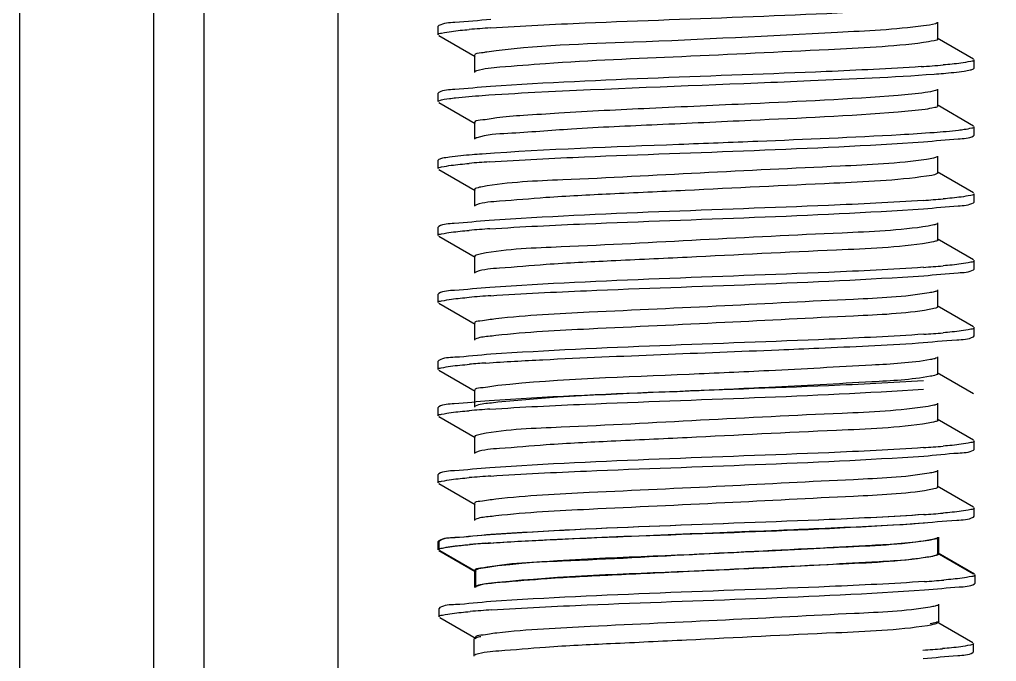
# Model space of a CAD drawing. Extents: x 27938 to 1507990, y 110129 to 923079.
# Drawn here: x 532387.5 to 532734.8, y 343869.9 to 344098.2 of the extents above; entities that cross this region are included whole.
import ezdxf

# ---------------------------------------------------------------- set-up
doc = ezdxf.new("R2010")
doc.units = 0
doc.header["$LTSCALE"] = 1000
doc.header["$MEASUREMENT"] = 0
doc.styles.get("Standard").update_dxf_attribs({"font": 'gbenor.shx', "bigfont": 'gbcbig.shx'})
doc.dimstyles.get("Standard").update_dxf_attribs({"dimtxt": 0.18, "dimasz": 0.18, "dimexe": 0.18, "dimexo": 0.0625, "dimgap": 0.09, "dimtad": 0, "dimtih": 1, "dimtoh": 1, "dimdec": 4, "dimzin": 0, "dimdsep": 46, "dimtxsty": 'Standard', "dimcen": 0.09, "dimadec": 0, "dimazin": 0, "dimtfac": 1, "dimtdec": 4, "dimtofl": 0, "dimtmove": 0, "dimatfit": 3, "dimfxl": 1, "dimtolj": 1, "dimtzin": 0, "dimarcsym": 0})

msp = doc.modelspace()

# ---------------------------------------------------------------- linework, layer by layer
at = {"linetype": 'Continuous'}
for p, q in [((532387.5, 346328.15), (532387.5, 341587.12)), ((532435.13, 346328.15), (532435.13, 341587.12)), ((532452.99, 346328.15), (532452.99, 341587.12)), ((532500.61, 346328.15), (532500.61, 341587.12)), ((532713.95, 344091.3), (532713.95, 344097.25)), ((532536.56, 344096.03), (532536.33, 344095.77)), ((532536.33, 344092.79), (532536.33, 344095.77)), ((532536.33, 344092.79), (532536.33, 344095.77)), ((532536.56, 344092.53), (532549.48, 344085.05)), ((532726.61, 344084.12), (532713.69, 344091.6)), ((532549.22, 344085.35), (532549.22, 344079.39)), ((532726.83, 344080.88), (532726.83, 344083.86)), ((532726.83, 344080.88), (532726.83, 344083.86)), ((532726.61, 344080.62), (532726.83, 344080.88)), ((532713.95, 344067.49), (532713.95, 344073.44)), ((532536.56, 344072.21), (532536.33, 344071.95)), ((532536.33, 344068.98), (532536.33, 344071.95)), ((532536.33, 344068.98), (532536.33, 344071.95)), ((532536.56, 344068.71), (532549.48, 344061.23)), ((532726.61, 344060.31), (532713.69, 344067.79)), ((532549.22, 344061.53), (532549.22, 344055.58)), ((532726.83, 344057.07), (532726.83, 344060.05)), ((532726.83, 344057.07), (532726.83, 344060.05)), ((532726.61, 344056.81), (532726.83, 344057.07)), ((532713.95, 344043.67), (532713.95, 344049.63)), ((532536.56, 344048.4), (532536.33, 344048.14)), ((532536.33, 344045.16), (532536.33, 344048.14)), ((532536.33, 344045.16), (532536.33, 344048.14)), ((532536.56, 344044.9), (532549.48, 344037.42)), ((532726.61, 344036.49), (532713.69, 344043.98)), ((532549.22, 344037.72), (532549.22, 344031.77)), ((532726.83, 344033.26), (532726.83, 344036.23)), ((532726.83, 344033.26), (532726.83, 344036.23)), ((532549.94, 344032.27), (532549.48, 344032.07)), ((532726.61, 344033), (532726.83, 344033.26)), ((532536.56, 344024.59), (532536.33, 344024.33)), ((532536.33, 344021.35), (532536.33, 344024.33)), ((532536.33, 344021.35), (532536.33, 344024.33)), ((532713.95, 344019.86), (532713.95, 344025.82)), ((532536.56, 344021.09), (532549.48, 344013.61)), ((532726.61, 344012.68), (532713.69, 344020.16)), ((532549.22, 344013.91), (532549.22, 344007.96)), ((532726.83, 344009.44), (532726.83, 344012.42)), ((532726.83, 344009.44), (532726.83, 344012.42)), ((532549.9, 344008.44), (532549.48, 344008.26)), ((532726.61, 344009.18), (532726.83, 344009.44)), ((532536.56, 344000.77), (532536.33, 344000.51)), ((532536.33, 343997.54), (532536.33, 344000.51)), ((532536.33, 343997.54), (532536.33, 344000.51)), ((532713.95, 343996.05), (532713.95, 344002)), ((532536.56, 343997.28), (532549.48, 343989.79)), ((532726.61, 343988.87), (532713.69, 343996.35)), ((532549.22, 343990.1), (532549.22, 343984.14)), ((532726.83, 343985.63), (532726.83, 343988.61)), ((532726.83, 343985.63), (532726.83, 343988.61)), ((532726.61, 343985.37), (532726.83, 343985.63)), ((532536.56, 343976.96), (532536.33, 343976.7)), ((532536.33, 343973.72), (532536.33, 343976.7)), ((532536.33, 343973.72), (532536.33, 343976.7)), ((532713.95, 343972.24), (532713.95, 343978.19)), ((532536.56, 343973.46), (532549.48, 343965.98)), ((532726.61, 343965.06), (532713.69, 343972.54)), ((532549.22, 343966.28), (532549.22, 343960.33)), ((532713.95, 343955.73), (532713.95, 343961.68)), ((532536.56, 343960.45), (532536.33, 343960.19)), ((532536.33, 343957.22), (532536.33, 343960.19)), ((532536.33, 343957.22), (532536.33, 343960.19)), ((532536.56, 343956.95), (532549.48, 343949.47)), ((532726.61, 343948.55), (532713.69, 343956.03)), ((532549.22, 343949.77), (532549.22, 343943.82)), ((532726.83, 343945.31), (532726.83, 343948.29)), ((532726.83, 343945.31), (532726.83, 343948.29)), ((532549.9, 343944.31), (532549.48, 343944.12)), ((532726.61, 343945.05), (532726.83, 343945.31)), ((532713.95, 343931.91), (532713.95, 343937.87)), ((532536.56, 343936.64), (532536.33, 343936.38)), ((532536.33, 343933.4), (532536.33, 343936.38)), ((532536.33, 343933.4), (532536.33, 343936.38)), ((532536.56, 343933.14), (532549.48, 343925.66)), ((532726.61, 343924.73), (532713.69, 343932.22)), ((532549.22, 343925.96), (532549.22, 343920.01)), ((532726.83, 343921.5), (532726.83, 343924.47)), ((532726.83, 343921.5), (532726.83, 343924.47)), ((532726.61, 343921.24), (532726.83, 343921.5)), ((532713.95, 343908.1), (532713.95, 343914.06)), ((532714.26, 343908.11), (532714.26, 343914.06)), ((532536.56, 343912.83), (532536.33, 343912.57)), ((532536.33, 343909.59), (532536.33, 343912.57)), ((532536.33, 343909.59), (532536.33, 343912.57)), ((532536.87, 343912.83), (532536.64, 343912.57)), ((532536.64, 343909.6), (532536.64, 343912.57)), ((532536.64, 343909.6), (532536.64, 343912.57)), ((532536.56, 343909.33), (532549.48, 343901.85)), ((532536.87, 343909.34), (532549.79, 343901.85)), ((532726.61, 343900.92), (532713.69, 343908.4)), ((532726.92, 343900.93), (532713.99, 343908.41)), ((532549.22, 343902.15), (532549.22, 343896.2)), ((532549.53, 343902.15), (532549.53, 343896.2)), ((532727.14, 343897.69), (532727.14, 343900.67)), ((532727.14, 343897.69), (532727.14, 343900.67)), ((532550.21, 343896.69), (532549.79, 343896.5)), ((532726.92, 343897.43), (532727.14, 343897.69)), ((532536.87, 343889.02), (532536.64, 343888.76)), ((532536.64, 343885.78), (532536.64, 343888.76)), ((532536.64, 343885.78), (532536.64, 343888.76)), ((532714.26, 343884.3), (532714.26, 343890.25)), ((532536.87, 343885.52), (532549.79, 343878.04)), ((532726.41, 343876.53), (532713.48, 343884.01)), ((532549.02, 343877.76), (532549.02, 343871.8)), ((532726.63, 343873.29), (532726.63, 343876.27)), ((532726.63, 343873.29), (532726.63, 343876.27)), ((532549.69, 343872.29), (532549.28, 343872.11)), ((532726.41, 343873.03), (532726.63, 343873.29))]:
    msp.add_line(p, q, dxfattribs=at)
for centre, radius, start, end in [((532582.45, 343676.96), 419.14, 93.7658, 94.8061), ((532680.35, 344504.35), 423.82, 273.7363, 274.8052), ((532581.87, 343636.57), 411.89, 93.8141, 94.8058), ((532681.44, 344443.04), 410.09, 273.8288, 274.8033), ((532582.18, 343608.81), 415.84, 93.7876, 94.8061), ((532681.45, 344419.1), 409.97, 273.8296, 274.8033), ((532582.59, 343579.86), 420.99, 93.7545, 94.8055), ((532681.53, 344394.33), 409.01, 273.8359, 274.8035), ((532580.32, 343584.5), 392.45, 93.9506, 94.8036), ((532582.18, 343544.68), 415.84, 93.7876, 94.8061), ((532681.45, 344354.97), 409.97, 273.8296, 274.8033), ((532582.59, 343515.73), 420.99, 93.7545, 94.8055), ((532681.53, 344330.2), 409.01, 273.8359, 274.8035), ((532580.32, 343520.37), 392.45, 93.9506, 94.8036), ((532582.49, 343497.06), 415.84, 93.7876, 94.8061), ((532681.76, 344307.35), 409.97, 273.8296, 274.8033), ((532582.9, 343468.11), 420.99, 93.7545, 94.8055), ((532681.25, 344282.95), 409.97, 273.8296, 274.8033)]:
    msp.add_arc(centre, radius, start, end, dxfattribs=at)
for points, knots in [([(532554.92, 344095.2), (532566.11, 344095.95), (532617.13, 344098.4), (532668.21, 344099.62), (532707.97, 344102.27)], [0, 0, 0, 0, 0.219727, 1, 1, 1, 1]), ([(532555.04, 344098.18), (532550.76, 344097.89), (532544.76, 344097.06), (532538.22, 344096.98), (532536.56, 344096.03)], [0, 0, 0, 0, 0.691048, 1, 1, 1, 1]), ([(532536.33, 344092.79), (532536.33, 344093.23), (532538.65, 344093.51), (532539.82, 344093.83), (532540.99, 344093.98)], [0, 0, 0, 0, 0.27128, 1, 1, 1, 1]), ([(532708.85, 344095.91), (532698.72, 344094.57), (532664.26, 344092.97), (532612.59, 344089.99), (532570.87, 344089.05), (532553.64, 344086.59)], [0, 0, 0, 0, 0.197296, 0.66439, 1, 1, 1, 1]), ([(532713.68, 344096.95), (532713.48, 344096.84), (532711.91, 344096.3), (532710.26, 344096.1), (532708.85, 344095.91)], [0, 0, 0, 0, 0.139781, 1, 1, 1, 1]), ([(532713.95, 344091.3), (532713.95, 344090.82), (532711.42, 344090.48), (532710.13, 344090.13), (532708.85, 344089.96)], [0, 0, 0, 0, 0.272864, 1, 1, 1, 1]), ([(532708.85, 344089.96), (532697.65, 344088.47), (532668.91, 344087.23), (532624.14, 344084.87), (532585.09, 344083.42), (532560.93, 344081.35), (532552.68, 344080.79), (532550.05, 344079.93)], [0, 0, 0, 0, 0.213061, 0.541106, 0.846102, 0.947882, 1, 1, 1, 1]), ([(532553.64, 344086.59), (532553, 344086.5), (532551.76, 344086.15), (532549.22, 344086.24), (532549.22, 344085.35)], [0, 0, 0, 0, 0.421903, 1, 1, 1, 1]), ([(532726.83, 344083.86), (532726.83, 344083.42), (532724.48, 344083.14), (532723.3, 344082.81), (532722.12, 344082.66)], [0, 0, 0, 0, 0.271064, 1, 1, 1, 1]), ([(532550.05, 344079.93), (532549.94, 344079.9), (532549.75, 344079.83), (532549.56, 344079.74), (532549.48, 344079.7)], [0, 0, 0, 0, 0.559243, 1, 1, 1, 1]), ([(532707.97, 344081.43), (532696.73, 344080.68), (532645.71, 344078.24), (532594.63, 344077.02), (532554.92, 344074.36)], [0, 0, 0, 0, 0.220644, 1, 1, 1, 1]), ([(532712.56, 344078.78), (532713.67, 344078.86), (532717.25, 344079.15), (532720.83, 344079.48), (532723.29, 344079.85)], [0, 0, 0, 0, 0.308788, 1, 1, 1, 1]), ([(532723.29, 344079.85), (532724.01, 344079.95), (532725.12, 344080.15), (532726.25, 344080.42), (532726.61, 344080.62)], [0, 0, 0, 0, 0.639507, 1, 1, 1, 1]), ([(532649.91, 344075.66), (532656.14, 344075.92), (532677.03, 344076.8), (532697.93, 344077.68), (532712.56, 344078.78)], [0, 0, 0, 0, 0.298277, 1, 1, 1, 1]), ([(532554.92, 344074.36), (532550.67, 344074.08), (532544.71, 344073.25), (532538.21, 344073.16), (532536.56, 344072.21)], [0, 0, 0, 0, 0.690938, 1, 1, 1, 1]), ([(532551.93, 344071.18), (532558.16, 344071.63), (532590.8, 344073.45), (532623.48, 344074.59), (532649.91, 344075.66)], [0, 0, 0, 0, 0.190978, 1, 1, 1, 1]), ([(532713.68, 344073.14), (532713.5, 344073.03), (532712.11, 344072.54), (532710.65, 344072.35), (532709.41, 344072.18)], [0, 0, 0, 0, 0.143278, 1, 1, 1, 1]), ([(532536.33, 344068.98), (532536.33, 344069.1), (532537.75, 344069.99), (532539.04, 344069.9), (532540.3, 344070.07)], [0, 0, 0, 0, 0.088833, 1, 1, 1, 1]), ([(532540.3, 344070.07), (532541.04, 344070.18), (532544.9, 344070.64), (532548.79, 344070.95), (532551.93, 344071.18)], [0, 0, 0, 0, 0.191282, 1, 1, 1, 1]), ([(532709.41, 344072.18), (532706.23, 344071.73), (532685.59, 344069.91), (532664.9, 344069.04), (532647.43, 344068.22)], [0, 0, 0, 0, 0.155236, 1, 1, 1, 1]), ([(532647.43, 344068.22), (532635.42, 344067.66), (532612.76, 344066.61), (532585.58, 344065.36), (532567.84, 344064.09), (532557.83, 344063.53), (532553.22, 344062.42), (532549.22, 344062.26), (532549.22, 344061.53)], [0, 0, 0, 0, 0.365862, 0.692448, 0.821022, 0.917724, 0.97803, 1, 1, 1, 1]), ([(532709.41, 344066.22), (532706.23, 344065.78), (532685.59, 344063.96), (532664.9, 344063.09), (532647.43, 344062.27)], [0, 0, 0, 0, 0.155236, 1, 1, 1, 1]), ([(532713.95, 344067.49), (532713.94, 344067.05), (532711.72, 344066.69), (532710.55, 344066.38), (532709.41, 344066.22)], [0, 0, 0, 0, 0.274842, 1, 1, 1, 1]), ([(532647.43, 344062.27), (532636.33, 344061.75), (532615.11, 344060.74), (532586.25, 344059.54), (532565.01, 344057.74), (532553.53, 344057.29), (532549.99, 344056.1)], [0, 0, 0, 0, 0.341185, 0.653122, 0.885228, 1, 1, 1, 1]), ([(532723.29, 344059.01), (532722.62, 344058.91), (532719.05, 344058.46), (532715.46, 344058.16), (532712.56, 344057.94)], [0, 0, 0, 0, 0.190097, 1, 1, 1, 1]), ([(532726.83, 344060.05), (532726.83, 344059.7), (532725.11, 344059.37), (532724.18, 344059.14), (532723.29, 344059.01)], [0, 0, 0, 0, 0.27614, 1, 1, 1, 1]), ([(532549.99, 344056.1), (532549.89, 344056.07), (532549.72, 344056), (532549.55, 344055.92), (532549.48, 344055.88)], [0, 0, 0, 0, 0.555338, 1, 1, 1, 1]), ([(532712.56, 344057.94), (532708.58, 344057.64), (532687.71, 344056.35), (532666.81, 344055.51), (532649.91, 344054.83)], [0, 0, 0, 0, 0.190944, 1, 1, 1, 1]), ([(532708.83, 344054.7), (532712.94, 344054.98), (532718.71, 344055.78), (532725, 344055.89), (532726.61, 344056.81)], [0, 0, 0, 0, 0.690319, 1, 1, 1, 1]), ([(532649.91, 344054.83), (532640.55, 344054.45), (532607.89, 344053.12), (532575.2, 344052.03), (532551.93, 344050.34)], [0, 0, 0, 0, 0.286355, 1, 1, 1, 1]), ([(532554.47, 344047.54), (532565.76, 344048.31), (532617.21, 344050.78), (532668.72, 344051.97), (532708.83, 344054.7)], [0, 0, 0, 0, 0.219568, 1, 1, 1, 1]), ([(532540.3, 344049.24), (532539.48, 344049.12), (532538.23, 344048.91), (532536.95, 344048.63), (532536.56, 344048.4)], [0, 0, 0, 0, 0.644209, 1, 1, 1, 1]), ([(532551.93, 344050.34), (532550.73, 344050.25), (532546.85, 344049.95), (532542.97, 344049.61), (532540.3, 344049.24)], [0, 0, 0, 0, 0.307497, 1, 1, 1, 1]), ([(532713.68, 344049.33), (532713.28, 344049.09), (532712, 344048.79), (532710.75, 344048.56), (532709.94, 344048.44)], [0, 0, 0, 0, 0.361658, 1, 1, 1, 1]), ([(532536.33, 344045.16), (532536.33, 344045.59), (532538.61, 344045.88), (532539.76, 344046.19), (532540.91, 344046.34)], [0, 0, 0, 0, 0.271559, 1, 1, 1, 1]), ([(532709.94, 344048.44), (532699.76, 344046.92), (532672.83, 344045.76), (532629.71, 344043.63), (532587.37, 344041.32), (532561.42, 344040.39), (532552.01, 344038.71)], [0, 0, 0, 0, 0.195167, 0.509727, 0.818873, 1, 1, 1, 1]), ([(532709.94, 344042.49), (532699.03, 344040.86), (532670.33, 344039.72), (532632.84, 344037.77), (532598.72, 344036.17), (532576.65, 344035.11), (532560.92, 344033.69), (532552.55, 344033.18), (532549.94, 344032.27)], [0, 0, 0, 0, 0.206258, 0.536041, 0.702749, 0.845523, 0.948379, 1, 1, 1, 1]), ([(532713.95, 344043.67), (532713.94, 344043.54), (532712.56, 344042.59), (532711.21, 344042.68), (532709.94, 344042.49)], [0, 0, 0, 0, 0.092026, 1, 1, 1, 1]), ([(532552.01, 344038.71), (532551.31, 344038.59), (532550.53, 344038.4), (532549.22, 344038.01), (532549.22, 344037.72)], [0, 0, 0, 0, 0.714515, 1, 1, 1, 1]), ([(532726.83, 344036.23), (532726.83, 344035.8), (532724.54, 344035.51), (532723.38, 344035.2), (532722.23, 344035.05)], [0, 0, 0, 0, 0.271489, 1, 1, 1, 1]), ([(532708.83, 344033.86), (532697.57, 344033.1), (532646.12, 344030.62), (532594.6, 344029.42), (532554.47, 344026.7)], [0, 0, 0, 0, 0.219101, 1, 1, 1, 1]), ([(532708.83, 344030.89), (532712.95, 344031.17), (532718.72, 344031.97), (532725, 344032.07), (532726.61, 344033)], [0, 0, 0, 0, 0.690311, 1, 1, 1, 1]), ([(532554.72, 344023.74), (532566.01, 344024.51), (532617.38, 344026.97), (532668.82, 344028.17), (532708.83, 344030.89)], [0, 0, 0, 0, 0.220145, 1, 1, 1, 1]), ([(532554.47, 344026.7), (532550.33, 344026.42), (532544.51, 344025.62), (532538.18, 344025.52), (532536.56, 344024.59)], [0, 0, 0, 0, 0.690488, 1, 1, 1, 1]), ([(532710.43, 344024.7), (532700.34, 344023.1), (532673.26, 344022.01), (532629.8, 344019.83), (532587.12, 344017.44), (532560.98, 344016.61), (532551.65, 344014.83)], [0, 0, 0, 0, 0.192752, 0.509476, 0.820909, 1, 1, 1, 1]), ([(532713.68, 344025.51), (532713.33, 344025.31), (532712.22, 344025.02), (532711.13, 344024.82), (532710.43, 344024.7)], [0, 0, 0, 0, 0.367273, 1, 1, 1, 1]), ([(532536.33, 344021.35), (532536.33, 344021.79), (532538.63, 344022.07), (532539.79, 344022.39), (532540.95, 344022.54)], [0, 0, 0, 0, 0.271407, 1, 1, 1, 1]), ([(532710.43, 344018.75), (532699.7, 344017.04), (532671.02, 344015.99), (532633.5, 344013.99), (532599.1, 344012.37), (532576.8, 344011.31), (532560.94, 344009.87), (532552.5, 344009.37), (532549.9, 344008.44)], [0, 0, 0, 0, 0.202669, 0.533226, 0.70113, 0.845024, 0.948509, 1, 1, 1, 1]), ([(532713.94, 344019.86), (532713.94, 344019.51), (532712.26, 344019.12), (532711.32, 344018.89), (532710.43, 344018.75)], [0, 0, 0, 0, 0.280154, 1, 1, 1, 1]), ([(532551.65, 344014.83), (532551.04, 344014.71), (532550.34, 344014.55), (532549.22, 344014.16), (532549.22, 344013.91)], [0, 0, 0, 0, 0.71086, 1, 1, 1, 1]), ([(532726.83, 344012.42), (532726.83, 344011.99), (532724.54, 344011.7), (532723.39, 344011.39), (532722.23, 344011.24)], [0, 0, 0, 0, 0.271495, 1, 1, 1, 1]), ([(532708.83, 344010.05), (532697.61, 344009.29), (532646.23, 344006.81), (532594.8, 344005.61), (532554.72, 344002.91)], [0, 0, 0, 0, 0.21884, 1, 1, 1, 1]), ([(532555.03, 343999.95), (532566.34, 344000.71), (532617.63, 344003.17), (532668.98, 344004.36), (532708.89, 344007.08)], [0, 0, 0, 0, 0.220917, 1, 1, 1, 1]), ([(532708.89, 344007.08), (532712.99, 344007.36), (532718.74, 344008.15), (532725.01, 344008.26), (532726.61, 344009.18)], [0, 0, 0, 0, 0.690253, 1, 1, 1, 1]), ([(532554.72, 344002.91), (532550.51, 344002.62), (532544.62, 344001.81), (532538.2, 344001.71), (532536.56, 344000.77)], [0, 0, 0, 0, 0.690736, 1, 1, 1, 1]), ([(532710.89, 344000.97), (532702, 343999.45), (532677.64, 343998.45), (532637.39, 343996.24), (532594.99, 343994.32), (532567.85, 343992.95), (532556.82, 343991.74)], [0, 0, 0, 0, 0.175288, 0.472203, 0.784406, 1, 1, 1, 1]), ([(532713.68, 344001.7), (532713.37, 344001.52), (532712.43, 344001.26), (532711.49, 344001.07), (532710.89, 344000.97)], [0, 0, 0, 0, 0.373528, 1, 1, 1, 1]), ([(532536.33, 343997.54), (532536.33, 343997.98), (532538.67, 343998.26), (532539.84, 343998.58), (532541.02, 343998.73)], [0, 0, 0, 0, 0.271179, 1, 1, 1, 1]), ([(532710.89, 343995.01), (532702, 343993.5), (532677.64, 343992.49), (532637.39, 343990.29), (532594.99, 343988.37), (532567.85, 343986.99), (532556.82, 343985.78)], [0, 0, 0, 0, 0.175288, 0.472203, 0.784406, 1, 1, 1, 1]), ([(532713.94, 343996.05), (532713.94, 343995.74), (532712.51, 343995.34), (532711.66, 343995.15), (532710.89, 343995.01)], [0, 0, 0, 0, 0.283524, 1, 1, 1, 1]), ([(532556.82, 343991.74), (532554.92, 343991.53), (532553.1, 343990.97), (532549.22, 343990.79), (532549.22, 343990.1)], [0, 0, 0, 0, 0.732764, 1, 1, 1, 1]), ([(532708.89, 343986.24), (532697.7, 343985.48), (532646.41, 343983.01), (532595.07, 343981.79), (532555.03, 343979.12)], [0, 0, 0, 0, 0.218398, 1, 1, 1, 1]), ([(532726.83, 343988.61), (532726.83, 343988.18), (532724.55, 343987.89), (532723.4, 343987.58), (532722.25, 343987.43)], [0, 0, 0, 0, 0.27155, 1, 1, 1, 1]), ([(532556.82, 343985.78), (532555.9, 343985.68), (532553.47, 343985.32), (532550.83, 343985.23), (532549.48, 343984.44)], [0, 0, 0, 0, 0.371684, 1, 1, 1, 1]), ([(532657.36, 343980.72), (532662.11, 343980.91), (532678.66, 343981.62), (532695.21, 343982.37), (532707, 343983.14)], [0, 0, 0, 0, 0.286991, 1, 1, 1, 1]), ([(532707, 343983.14), (532711.54, 343983.44), (532717.9, 343984.32), (532724.85, 343984.36), (532726.61, 343985.37)], [0, 0, 0, 0, 0.692027, 1, 1, 1, 1]), ([(532555.03, 343979.12), (532550.75, 343978.83), (532544.76, 343978), (532538.22, 343977.92), (532536.56, 343976.96)], [0, 0, 0, 0, 0.691038, 1, 1, 1, 1]), ([(532553.28, 343976.02), (532560.03, 343976.49), (532594.71, 343978.36), (532629.42, 343979.56), (532657.36, 343980.72)], [0, 0, 0, 0, 0.194747, 1, 1, 1, 1]), ([(532711.32, 343977.23), (532704.45, 343975.97), (532685.19, 343975.03), (532666.06, 343973.86), (532653.87, 343973.27)], [0, 0, 0, 0, 0.364269, 1, 1, 1, 1]), ([(532713.68, 343977.89), (532713.41, 343977.73), (532712.62, 343977.49), (532711.82, 343977.32), (532711.32, 343977.23)], [0, 0, 0, 0, 0.380472, 1, 1, 1, 1]), ([(532536.33, 343973.72), (532536.33, 343974.13), (532538.47, 343974.43), (532539.57, 343974.73), (532540.66, 343974.87)], [0, 0, 0, 0, 0.272497, 1, 1, 1, 1]), ([(532653.87, 343973.27), (532644.41, 343972.82), (532612.3, 343971.25), (532580.1, 343970.37), (532557.53, 343968)], [0, 0, 0, 0, 0.294359, 1, 1, 1, 1]), ([(532713.94, 343972.24), (532713.94, 343971.96), (532712.73, 343971.57), (532711.99, 343971.4), (532711.32, 343971.28)], [0, 0, 0, 0, 0.287487, 1, 1, 1, 1]), ([(532708.83, 343969.73), (532697.57, 343968.96), (532646.12, 343966.49), (532594.6, 343965.29), (532554.47, 343962.57)], [0, 0, 0, 0, 0.219101, 1, 1, 1, 1]), ([(532711.32, 343971.28), (532704.45, 343970.01), (532685.19, 343969.08), (532666.06, 343967.9), (532653.87, 343967.32)], [0, 0, 0, 0, 0.364269, 1, 1, 1, 1]), ([(532557.53, 343968), (532555.45, 343967.78), (532553.48, 343967.16), (532549.22, 343967.04), (532549.22, 343966.28)], [0, 0, 0, 0, 0.733679, 1, 1, 1, 1]), ([(532554.72, 343959.61), (532566.01, 343960.37), (532617.38, 343962.84), (532668.82, 343964.03), (532708.83, 343966.75)], [0, 0, 0, 0, 0.220145, 1, 1, 1, 1]), ([(532653.87, 343967.32), (532644.41, 343966.87), (532612.3, 343965.29), (532580.1, 343964.42), (532557.53, 343962.05)], [0, 0, 0, 0, 0.294359, 1, 1, 1, 1]), ([(532554.47, 343962.57), (532550.33, 343962.29), (532544.51, 343961.48), (532538.18, 343961.38), (532536.56, 343960.45)], [0, 0, 0, 0, 0.690488, 1, 1, 1, 1]), ([(532557.53, 343962.05), (532556.52, 343961.94), (532553.85, 343961.55), (532550.96, 343961.49), (532549.48, 343960.63)], [0, 0, 0, 0, 0.373733, 1, 1, 1, 1]), ([(532536.33, 343957.22), (532536.33, 343957.65), (532538.63, 343957.94), (532539.79, 343958.25), (532540.95, 343958.4)], [0, 0, 0, 0, 0.271407, 1, 1, 1, 1]), ([(532710.43, 343960.57), (532700.34, 343958.96), (532673.26, 343957.87), (532629.8, 343955.7), (532587.12, 343953.3), (532560.98, 343952.48), (532551.65, 343950.7)], [0, 0, 0, 0, 0.192752, 0.509476, 0.820909, 1, 1, 1, 1]), ([(532713.68, 343961.38), (532713.33, 343961.17), (532712.22, 343960.89), (532711.13, 343960.68), (532710.43, 343960.57)], [0, 0, 0, 0, 0.367273, 1, 1, 1, 1]), ([(532713.94, 343955.73), (532713.94, 343955.38), (532712.26, 343954.99), (532711.32, 343954.76), (532710.43, 343954.62)], [0, 0, 0, 0, 0.280154, 1, 1, 1, 1]), ([(532710.43, 343954.62), (532699.7, 343952.91), (532671.02, 343951.85), (532633.5, 343949.85), (532599.1, 343948.24), (532576.8, 343947.18), (532560.94, 343945.73), (532552.5, 343945.24), (532549.9, 343944.31)], [0, 0, 0, 0, 0.202669, 0.533226, 0.70113, 0.845024, 0.948509, 1, 1, 1, 1]), ([(532551.65, 343950.7), (532551.04, 343950.58), (532550.34, 343950.42), (532549.22, 343950.03), (532549.22, 343949.77)], [0, 0, 0, 0, 0.71086, 1, 1, 1, 1]), ([(532726.83, 343948.29), (532726.83, 343947.85), (532724.54, 343947.57), (532723.39, 343947.25), (532722.23, 343947.1)], [0, 0, 0, 0, 0.271495, 1, 1, 1, 1]), ([(532708.83, 343945.92), (532697.61, 343945.15), (532646.23, 343942.68), (532594.8, 343941.47), (532554.72, 343938.77)], [0, 0, 0, 0, 0.21884, 1, 1, 1, 1]), ([(532708.89, 343942.94), (532712.99, 343943.22), (532718.74, 343944.02), (532725.01, 343944.13), (532726.61, 343945.05)], [0, 0, 0, 0, 0.690253, 1, 1, 1, 1]), ([(532555.03, 343935.82), (532566.34, 343936.57), (532617.63, 343939.04), (532668.98, 343940.23), (532708.89, 343942.94)], [0, 0, 0, 0, 0.220917, 1, 1, 1, 1]), ([(532554.72, 343938.77), (532550.51, 343938.49), (532544.62, 343937.67), (532538.2, 343937.58), (532536.56, 343936.64)], [0, 0, 0, 0, 0.690736, 1, 1, 1, 1]), ([(532713.68, 343937.57), (532713.37, 343937.39), (532712.43, 343937.12), (532711.49, 343936.93), (532710.89, 343936.83)], [0, 0, 0, 0, 0.373528, 1, 1, 1, 1]), ([(532536.33, 343933.4), (532536.33, 343933.84), (532538.67, 343934.12), (532539.84, 343934.45), (532541.02, 343934.6)], [0, 0, 0, 0, 0.271179, 1, 1, 1, 1]), ([(532710.89, 343936.83), (532702, 343935.32), (532677.64, 343934.31), (532637.39, 343932.1), (532594.99, 343930.19), (532567.85, 343928.81), (532556.82, 343927.6)], [0, 0, 0, 0, 0.175288, 0.472203, 0.784406, 1, 1, 1, 1]), ([(532710.89, 343930.88), (532702, 343929.36), (532677.64, 343928.36), (532637.39, 343926.15), (532594.99, 343924.23), (532567.85, 343922.86), (532556.82, 343921.65)], [0, 0, 0, 0, 0.175288, 0.472203, 0.784406, 1, 1, 1, 1]), ([(532713.94, 343931.91), (532713.94, 343931.61), (532712.51, 343931.21), (532711.66, 343931.01), (532710.89, 343930.88)], [0, 0, 0, 0, 0.283524, 1, 1, 1, 1]), ([(532556.82, 343927.6), (532554.92, 343927.39), (532553.1, 343926.84), (532549.22, 343926.66), (532549.22, 343925.96)], [0, 0, 0, 0, 0.732764, 1, 1, 1, 1]), ([(532726.83, 343924.47), (532726.83, 343924.04), (532724.55, 343923.76), (532723.4, 343923.44), (532722.25, 343923.29)], [0, 0, 0, 0, 0.27155, 1, 1, 1, 1]), ([(532556.82, 343921.65), (532555.9, 343921.55), (532553.47, 343921.18), (532550.83, 343921.09), (532549.48, 343920.31)], [0, 0, 0, 0, 0.371684, 1, 1, 1, 1]), ([(532709.14, 343922.11), (532697.88, 343921.34), (532646.43, 343918.87), (532594.91, 343917.67), (532554.78, 343914.95)], [0, 0, 0, 0, 0.219101, 1, 1, 1, 1]), ([(532708.89, 343922.11), (532697.7, 343921.35), (532646.41, 343918.87), (532595.07, 343917.66), (532555.03, 343914.98)], [0, 0, 0, 0, 0.218398, 1, 1, 1, 1]), ([(532707, 343919.01), (532711.54, 343919.3), (532717.9, 343920.18), (532724.85, 343920.23), (532726.61, 343921.24)], [0, 0, 0, 0, 0.692027, 1, 1, 1, 1]), ([(532553.28, 343911.89), (532560.03, 343912.36), (532594.71, 343914.23), (532629.42, 343915.43), (532657.36, 343916.58)], [0, 0, 0, 0, 0.194747, 1, 1, 1, 1]), ([(532555.02, 343911.99), (532566.32, 343912.75), (532617.69, 343915.22), (532669.13, 343916.41), (532709.14, 343919.13)], [0, 0, 0, 0, 0.220145, 1, 1, 1, 1]), ([(532657.36, 343916.58), (532662.11, 343916.78), (532678.66, 343917.48), (532695.21, 343918.24), (532707, 343919.01)], [0, 0, 0, 0, 0.286991, 1, 1, 1, 1]), ([(532555.03, 343914.98), (532550.75, 343914.7), (532544.76, 343913.87), (532538.22, 343913.78), (532536.56, 343912.83)], [0, 0, 0, 0, 0.691038, 1, 1, 1, 1]), ([(532554.78, 343914.95), (532550.63, 343914.67), (532544.82, 343913.86), (532538.48, 343913.76), (532536.87, 343912.83)], [0, 0, 0, 0, 0.690488, 1, 1, 1, 1]), ([(532711.32, 343913.1), (532704.45, 343911.83), (532685.19, 343910.9), (532666.06, 343909.72), (532653.87, 343909.14)], [0, 0, 0, 0, 0.364269, 1, 1, 1, 1]), ([(532713.99, 343913.76), (532713.64, 343913.55), (532712.53, 343913.27), (532711.44, 343913.06), (532710.74, 343912.95)], [0, 0, 0, 0, 0.367273, 1, 1, 1, 1]), ([(532713.68, 343913.75), (532713.41, 343913.6), (532712.62, 343913.36), (532711.82, 343913.19), (532711.32, 343913.1)], [0, 0, 0, 0, 0.380472, 1, 1, 1, 1]), ([(532536.33, 343909.59), (532536.33, 343910), (532538.47, 343910.3), (532539.57, 343910.59), (532540.66, 343910.74)], [0, 0, 0, 0, 0.272497, 1, 1, 1, 1]), ([(532536.64, 343909.6), (532536.64, 343910.03), (532538.94, 343910.32), (532540.1, 343910.63), (532541.26, 343910.78)], [0, 0, 0, 0, 0.271407, 1, 1, 1, 1]), ([(532710.74, 343912.95), (532700.65, 343911.34), (532673.57, 343910.25), (532630.11, 343908.08), (532587.43, 343905.68), (532561.29, 343904.86), (532551.96, 343903.08)], [0, 0, 0, 0, 0.192752, 0.509476, 0.820909, 1, 1, 1, 1]), ([(532710.74, 343907), (532700.01, 343905.29), (532671.33, 343904.24), (532633.81, 343902.23), (532599.41, 343900.62), (532577.11, 343899.56), (532561.25, 343898.11), (532552.81, 343897.62), (532550.21, 343896.69)], [0, 0, 0, 0, 0.202669, 0.533226, 0.70113, 0.845024, 0.948509, 1, 1, 1, 1]), ([(532653.87, 343909.14), (532644.41, 343908.69), (532612.3, 343907.11), (532580.1, 343906.24), (532557.53, 343903.87)], [0, 0, 0, 0, 0.294359, 1, 1, 1, 1]), ([(532711.32, 343907.14), (532704.45, 343905.88), (532685.19, 343904.94), (532666.06, 343903.77), (532653.87, 343903.19)], [0, 0, 0, 0, 0.364269, 1, 1, 1, 1]), ([(532714.25, 343908.11), (532714.25, 343907.76), (532712.57, 343907.37), (532711.63, 343907.14), (532710.74, 343907)], [0, 0, 0, 0, 0.280154, 1, 1, 1, 1]), ([(532713.94, 343908.1), (532713.94, 343907.83), (532712.73, 343907.44), (532711.99, 343907.26), (532711.32, 343907.14)], [0, 0, 0, 0, 0.287487, 1, 1, 1, 1]), ([(532557.53, 343903.87), (532555.45, 343903.65), (532553.48, 343903.03), (532549.22, 343902.91), (532549.22, 343902.15)], [0, 0, 0, 0, 0.733679, 1, 1, 1, 1]), ([(532551.96, 343903.08), (532551.34, 343902.96), (532550.65, 343902.8), (532549.53, 343902.41), (532549.53, 343902.15)], [0, 0, 0, 0, 0.71086, 1, 1, 1, 1]), ([(532653.87, 343903.19), (532644.41, 343902.74), (532612.3, 343901.16), (532580.1, 343900.29), (532557.53, 343897.91)], [0, 0, 0, 0, 0.294359, 1, 1, 1, 1]), ([(532727.14, 343900.67), (532727.14, 343900.23), (532724.85, 343899.95), (532723.7, 343899.63), (532722.54, 343899.48)], [0, 0, 0, 0, 0.271495, 1, 1, 1, 1]), ([(532557.53, 343897.91), (532556.52, 343897.81), (532553.85, 343897.41), (532550.96, 343897.35), (532549.48, 343896.5)], [0, 0, 0, 0, 0.373733, 1, 1, 1, 1]), ([(532709.14, 343898.3), (532697.91, 343897.53), (532646.54, 343895.06), (532595.11, 343893.85), (532555.02, 343891.15)], [0, 0, 0, 0, 0.21884, 1, 1, 1, 1]), ([(532709.2, 343895.33), (532713.3, 343895.6), (532719.05, 343896.4), (532725.32, 343896.51), (532726.92, 343897.43)], [0, 0, 0, 0, 0.690253, 1, 1, 1, 1]), ([(532555.33, 343888.2), (532566.65, 343888.96), (532617.94, 343891.42), (532669.29, 343892.61), (532709.2, 343895.33)], [0, 0, 0, 0, 0.220917, 1, 1, 1, 1]), ([(532555.02, 343891.15), (532550.82, 343890.87), (532544.93, 343890.05), (532538.51, 343889.96), (532536.87, 343889.02)], [0, 0, 0, 0, 0.690736, 1, 1, 1, 1]), ([(532711.2, 343889.21), (532702.31, 343887.7), (532677.95, 343886.69), (532637.7, 343884.48), (532595.3, 343882.57), (532568.16, 343881.19), (532557.13, 343879.98)], [0, 0, 0, 0, 0.175288, 0.472203, 0.784406, 1, 1, 1, 1]), ([(532713.99, 343889.95), (532713.68, 343889.77), (532712.74, 343889.5), (532711.8, 343889.31), (532711.2, 343889.21)], [0, 0, 0, 0, 0.373528, 1, 1, 1, 1]), ([(532536.64, 343885.78), (532536.64, 343886.22), (532538.98, 343886.5), (532540.15, 343886.83), (532541.32, 343886.98)], [0, 0, 0, 0, 0.271179, 1, 1, 1, 1]), ([(532710.23, 343882.6), (532699.49, 343880.89), (532670.82, 343879.84), (532633.3, 343877.83), (532598.9, 343876.22), (532576.6, 343875.16), (532560.73, 343873.71), (532552.29, 343873.22), (532549.69, 343872.29)], [0, 0, 0, 0, 0.202669, 0.533226, 0.70113, 0.845024, 0.948509, 1, 1, 1, 1]), ([(532713.74, 343883.71), (532713.74, 343883.36), (532712.06, 343882.97), (532711.11, 343882.74), (532710.23, 343882.6)], [0, 0, 0, 0, 0.280154, 1, 1, 1, 1]), ([(532714.25, 343884.3), (532714.25, 343883.99), (532712.82, 343883.59), (532711.97, 343883.39), (532711.2, 343883.26)], [0, 0, 0, 0, 0.283524, 1, 1, 1, 1]), ([(532551.45, 343878.68), (532550.83, 343878.56), (532550.13, 343878.4), (532549.02, 343878.01), (532549.02, 343877.76)], [0, 0, 0, 0, 0.71086, 1, 1, 1, 1]), ([(532557.13, 343879.98), (532555.23, 343879.77), (532553.41, 343879.22), (532549.53, 343879.04), (532549.53, 343878.34)], [0, 0, 0, 0, 0.732764, 1, 1, 1, 1]), ([(532726.63, 343876.27), (532726.63, 343875.84), (532724.34, 343875.55), (532723.18, 343875.24), (532722.03, 343875.09)], [0, 0, 0, 0, 0.271495, 1, 1, 1, 1]), ([(532708.69, 343870.93), (532712.79, 343871.21), (532718.54, 343872), (532724.8, 343872.11), (532726.4, 343873.03)], [0, 0, 0, 0, 0.690253, 1, 1, 1, 1])]:
    msp.add_open_spline(points, degree=3, knots=knots, dxfattribs=at)
for points in [[(532540.99, 344093.98), (532543.09, 344094.25), (532545.21, 344094.45), (532547.33, 344094.63)], [(532722.12, 344082.66), (532720.04, 344082.39), (532717.94, 344082.2), (532715.85, 344082.02)], [(532540.91, 344046.34), (532543.05, 344046.62), (532545.21, 344046.82), (532547.36, 344047.01)], [(532722.23, 344035.05), (532720.09, 344034.77), (532717.93, 344034.57), (532715.78, 344034.39)], [(532540.95, 344022.54), (532543.07, 344022.81), (532545.21, 344023.01), (532547.34, 344023.19)], [(532722.23, 344011.24), (532720.09, 344010.96), (532717.93, 344010.76), (532715.78, 344010.58)], [(532541.02, 343998.73), (532543.11, 343999), (532545.22, 343999.2), (532547.32, 343999.38)], [(532722.25, 343987.43), (532720.1, 343987.15), (532717.94, 343986.95), (532715.78, 343986.76)], [(532540.66, 343974.87), (532542.92, 343975.17), (532545.19, 343975.38), (532547.46, 343975.57)], [(532540.95, 343958.4), (532543.07, 343958.68), (532545.21, 343958.87), (532547.34, 343959.06)], [(532722.23, 343947.1), (532720.09, 343946.82), (532717.93, 343946.63), (532715.78, 343946.44)], [(532541.02, 343934.6), (532543.11, 343934.87), (532545.22, 343935.06), (532547.32, 343935.24)], [(532722.25, 343923.29), (532720.1, 343923.01), (532717.94, 343922.81), (532715.78, 343922.63)], [(532540.66, 343910.74), (532542.92, 343911.04), (532545.19, 343911.25), (532547.46, 343911.44)], [(532541.26, 343910.78), (532543.38, 343911.06), (532545.52, 343911.25), (532547.65, 343911.44)], [(532722.54, 343899.48), (532720.4, 343899.21), (532718.24, 343899.01), (532716.09, 343898.82)], [(532541.32, 343886.98), (532543.42, 343887.25), (532545.53, 343887.44), (532547.63, 343887.62)], [(532722.03, 343875.09), (532719.88, 343874.81), (532717.73, 343874.61), (532715.58, 343874.43)]]:
    msp.add_open_spline(points, degree=3, dxfattribs=at)

# ---------------------------------------------------------------- leaders
msp.add_leader([(532659.18, 343739.98), (533776.5, 344058.55)], dimstyle='Standard', override={"dimgap": 20, "dimtad": 0})

doc.saveas('drawing.dxf')
